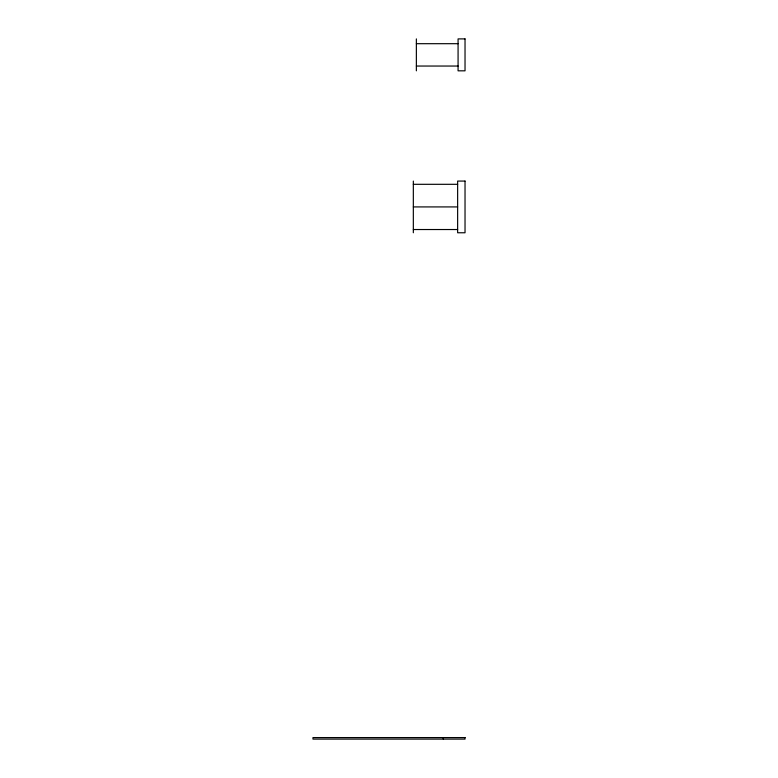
<?xml version="1.0" encoding="UTF-8"?>
<svg xmlns="http://www.w3.org/2000/svg" width="778" height="778" viewBox="0 0 778 778"><rect width="100%" height="100%" fill="white"/><g stroke="black" fill="none" stroke-linecap="round" stroke-linejoin="round"><path stroke-width="1.17" d="M416.366 43.694L458.077 43.694M416.366 66.042L458.077 66.042M413.332 184.308L457.639 184.308M413.332 206.919L457.639 206.919M413.332 229.529L457.639 229.529M443.304 737.583L443.304 739.1M416.366 38.9L416.366 70.827M413.332 181.07L413.332 232.768M465.03 38.9L458.077 38.9L458.077 70.827L465.03 70.827L465.03 38.9M465.03 181.07L457.639 181.07L457.639 232.768L465.03 232.768L465.03 181.07M465.03 737.583L312.97 737.583L312.97 739.1L465.03 739.1L465.03 737.583"/></g></svg>
